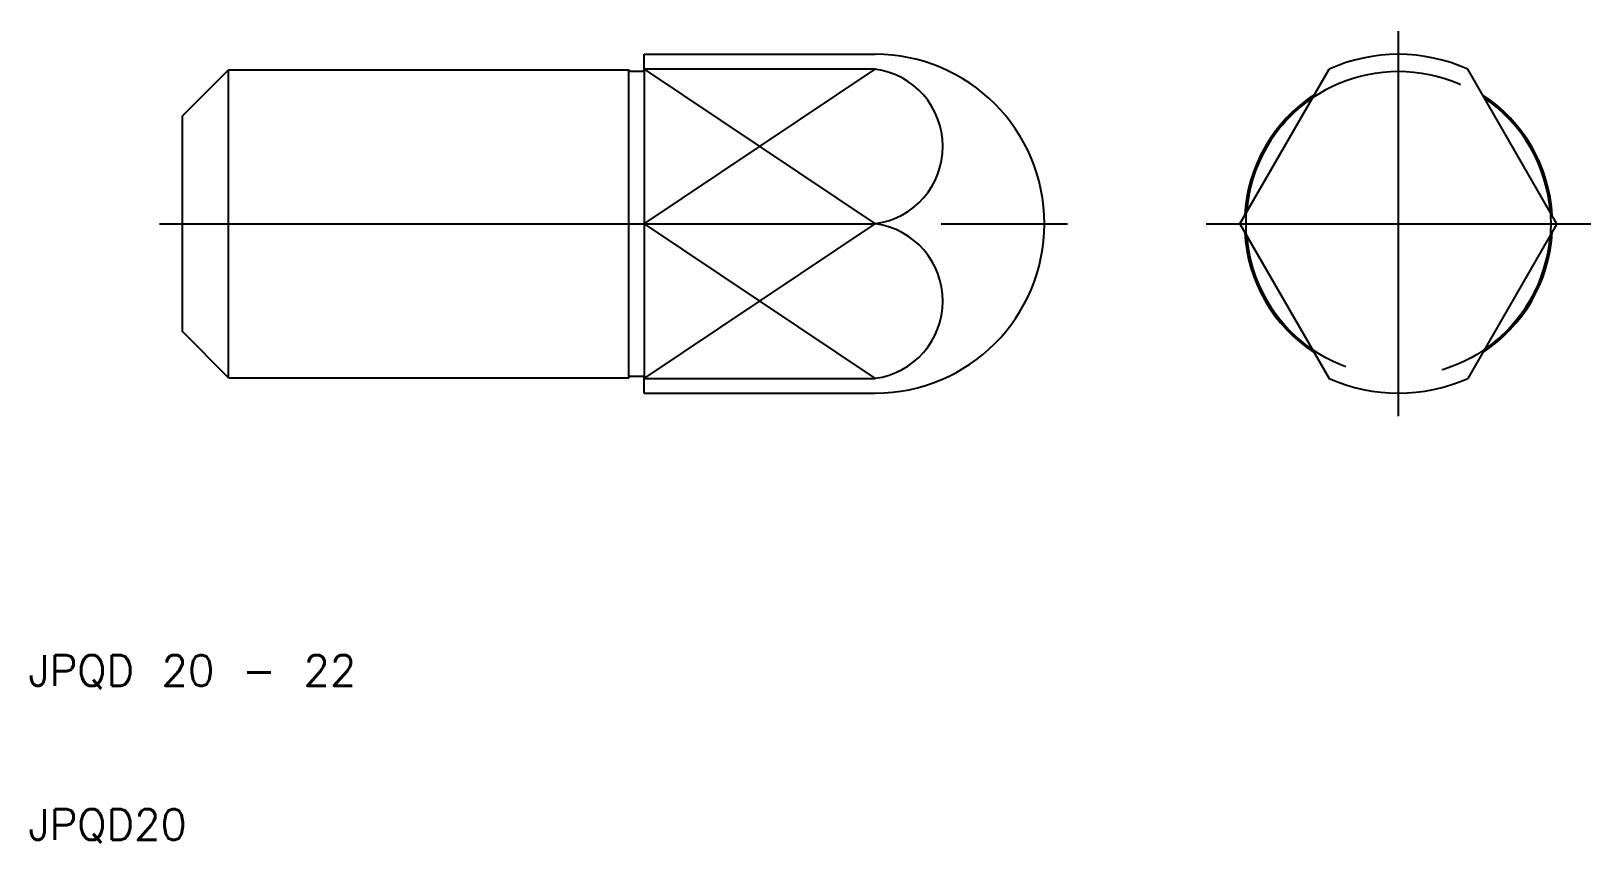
# Model space of a CAD drawing. Extents: x 10 to 111, y 10 to 62.
import ezdxf

# ---------------------------------------------------------------- set-up
doc = ezdxf.new("R2010")
doc.units = 0
doc.linetypes.add('CENTER', pattern=[50.8, 31.75, -6.35, 6.35, -6.35])
doc.linetypes.add('DASHED', pattern=[19.05, 12.7, -6.35])
doc.layers.get('0').update_dxf_attribs({"linetype": 'CONTINUOUS'})
doc.layers.add('CENTER', color=1, linetype='CENTER')
doc.styles.get("Standard").update_dxf_attribs({"font": 'txt.shx'})

msp = doc.modelspace()

# ---------------------------------------------------------------- linework, layer by layer
for p, q in [((50, 61), (65, 61)), ((50, 60), (50, 61)), ((23, 60), (20, 57)), ((23, 40), (23, 60)), ((23, 40), (23, 60)), ((23, 60), (49, 60)), ((49, 40), (49, 60)), ((49.1, 59.9), (49.9, 59.9)), ((65, 60.04), (50, 60.04)), ((50, 60), (50, 40)), ((88.7, 50), (94.5, 60.04)), ((109.3, 50), (103.5, 60.04)), ((20, 43), (20, 57)), ((50, 50), (65, 50)), ((88.7, 50), (94.5, 39.96)), ((109.3, 50), (103.5, 39.96)), ((23, 40), (20, 43)), ((23, 40), (49, 40)), ((49.1, 40.1), (49.9, 40.1)), ((50, 39), (50, 40)), ((50, 39.96), (65, 39.96)), ((50, 39), (65, 39))]:
    msp.add_line(p, q)
at = {"color": 3}
for p, q in [((50, 50), (65, 60.04)), ((50, 60.04), (65, 50)), ((50, 50), (65, 39.96)), ((50, 39.96), (65, 50))]:
    msp.add_line(p, q, dxfattribs=at)
at = {"color": 3, "linetype": 'DASHED'}
msp.add_circle((99, 50), 9.9, dxfattribs=at)
for centre, radius, start, end in [((65, 50), 11, 270, 90), ((99, 50), 11, 65.8523, 114.1477), ((49.1, 60), 0.1, 180, 270), ((49.9, 60), 0.1, 270, 0), ((64.34, 55.02), 5.06, 277.8822, 82.4603), ((99, 50), 10, 123.0728, 176.9272), ((99, 50), 10, 3.0728, 56.9272), ((64.34, 44.98), 5.06, 277.5397, 82.1178), ((99, 50), 10, 183.0728, 236.9272), ((99, 50), 10, 303.0728, 356.9272), ((49.1, 40), 0.1, 90, 180), ((49.9, 40), 0.1, 0, 90), ((99, 50), 11, 245.8523, 294.1477)]:
    msp.add_arc(centre, radius, start, end)
for start, end in [(124.2356, 175.7644), (4.2356, 55.7644), (184.2356, 235.7644), (304.2356, 355.7644)]:
    msp.add_arc((99, 50), 9.9, start, end, dxfattribs=at)
at = {"layer": 'CENTER'}
for p, q in [((99, 37.5), (99, 62.5)), ((99, 38.5), (99, 61.5)), ((18.5, 50), (77.5, 50)), ((86.5, 50), (111.5, 50)), ((87.5, 50), (110.5, 50))]:
    msp.add_line(p, q, dxfattribs=at)

# ---------------------------------------------------------------- texts
for s, p in [('JPQD 20 - 22', (10, 20)), ('JPQD20', (10, 10))]:
    msp.add_text(s, height=2).set_placement(p)

doc.saveas('drawing.dxf')
